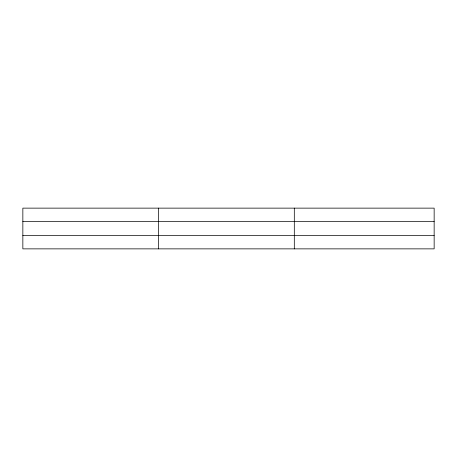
<?xml version="1.0" encoding="UTF-8"?>
<svg xmlns="http://www.w3.org/2000/svg" width="457" height="457" viewBox="0 0 457 457"><rect width="100%" height="100%" fill="white"/><g stroke="black" fill="none" stroke-linecap="round" stroke-linejoin="round"><path stroke-width="0.69" d="M158.579 208.135L158.579 248.865M294.308 208.135L294.308 248.865M434.15 235.424L434.15 248.865L22.85 248.865L22.85 208.135L434.15 208.135L434.15 235.424L22.85 235.424M22.85 221.576L434.15 221.576"/></g></svg>
